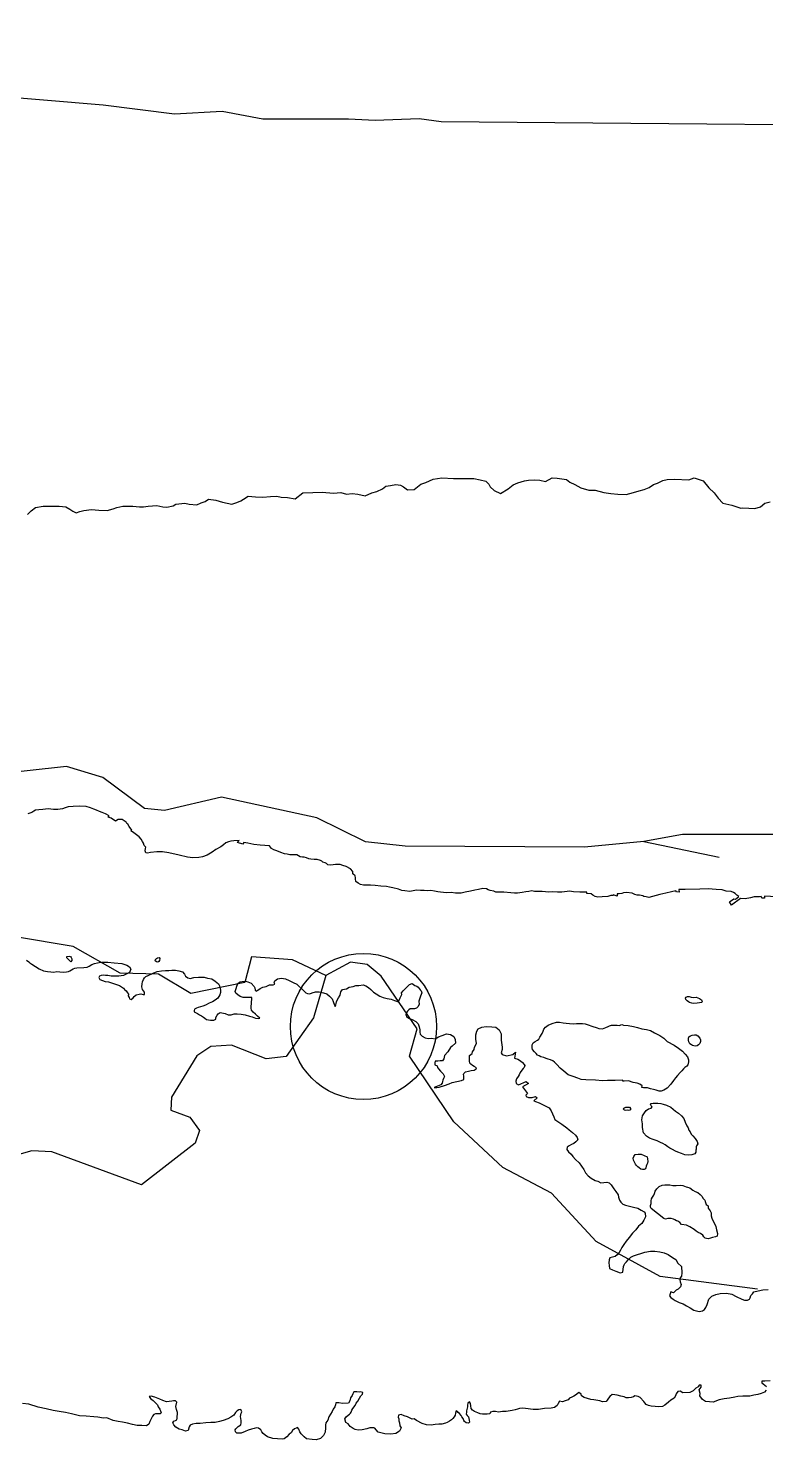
# Model space of a CAD drawing. Header units: metres. Extents: x 13.21 to 19.52, y 42.14 to 46.62.
# Drawn here: x 17.0882 to 17.1788, y 42.9074 to 43.0809 of the extents above; entities that cross this region are included whole.
import ezdxf

# ---------------------------------------------------------------- set-up
doc = ezdxf.new("R2010")
doc.units = ezdxf.units.M
doc.header["$MEASUREMENT"] = 0
for name, color, linetype in [('CESTE', 5, 'Continuous'), ('grad_manji', 1, 'Continuous'), ('granica', 2, 'Continuous'), ('hr', 9, 'Continuous')]:
    doc.layers.add(name, color=color, linetype=linetype)

msp = doc.modelspace()

# ---------------------------------------------------------------- linework, layer by layer
at = {"layer": 'CESTE'}
msp.add_line((17.16383, 42.98091), (17.17306, 42.97902), dxfattribs=at)
for points in [[(17.16383, 42.98091), (17.15653, 42.98023), (17.13451, 42.98036), (17.12961, 42.9809), (17.12363, 42.98385), (17.11191, 42.98639), (17.10492, 42.98472), (17.10244, 42.98497), (17.09734, 42.98879), (17.09289, 42.99016), (17.08318, 42.98906)], [(17.29273, 42.97545), (17.29024, 42.97534), (17.28617, 42.97351), (17.2813, 42.97378), (17.27663, 42.97494), (17.26394, 42.98074), (17.26337, 42.97773), (17.25613, 42.97797), (17.25564, 42.97626), (17.25663, 42.97459), (17.25456, 42.97364), (17.25212, 42.97359), (17.24505, 42.97512), (17.24005, 42.97541), (17.23783, 42.9783), (17.23297, 42.97886), (17.22487, 42.98291), (17.21395, 42.98698), (17.19948, 42.98861), (17.19227, 42.9876), (17.18981, 42.98461), (17.18079, 42.98178), (17.16859, 42.98177), (17.16383, 42.98091)], [(17.12476, 42.96445), (17.12064, 42.9664), (17.11562, 42.96677), (17.1148, 42.96359), (17.10817, 42.96225), (17.10419, 42.96464), (17.09945, 42.96474), (17.09368, 42.96801), (17.08661, 42.9692), (17.08289, 42.97173), (17.07844, 42.97123), (17.07686, 42.97275), (17.07499, 42.97304), (17.0727, 42.97223), (17.05816, 42.97349), (17.05145, 42.97567), (17.04665, 42.9762), (17.0387, 42.98036), (17.03633, 42.98091), (17.02657, 42.98), (17.01967, 42.98183), (17.0197, 42.97887), (17.01714, 42.97861), (17.0136, 42.97958)], [(17.17778, 42.92592), (17.16584, 42.92747), (17.15797, 42.93176), (17.15247, 42.93771), (17.14649, 42.94085), (17.14047, 42.94647), (17.13502, 42.95456), (17.13597, 42.9579), (17.13153, 42.96436), (17.12983, 42.96583), (17.12779, 42.96609), (17.12476, 42.96445)], [(17.12476, 42.96445), (17.12324, 42.95924), (17.11987, 42.95449), (17.11739, 42.95423), (17.11315, 42.9559), (17.11061, 42.95573), (17.10889, 42.95458), (17.10579, 42.94952), (17.10571, 42.94789), (17.10801, 42.94703), (17.1092, 42.94539), (17.10869, 42.94384), (17.10208, 42.93875), (17.09105, 42.94277), (17.08863, 42.94291), (17.08189, 42.94103)]]:
    msp.add_lwpolyline(points, dxfattribs=at)
at = {"layer": 'grad_manji'}
msp.add_circle((17.12936, 42.95819), 0.00898, dxfattribs=at)
at = {"layer": 'granica'}
msp.add_lwpolyline([(16.90264, 43.08088), (16.97645, 43.07934), (16.98409, 43.07899), (16.99452, 43.07942), (16.99669, 43.07951), (17.00272, 43.07884), (17.01544, 43.07792), (17.02026, 43.07779), (17.02449, 43.07757), (17.09737, 43.07147), (17.10615, 43.07035), (17.11198, 43.0707), (17.11698, 43.06974), (17.12752, 43.06975), (17.13082, 43.06958), (17.13619, 43.06979), (17.13891, 43.06942), (17.21352, 43.06876)], dxfattribs=at)
at = {"layer": 'hr'}
for points in [[(17.08809, 43.02113), (17.08854, 43.02156), (17.08907, 43.02197), (17.09, 43.02214), (17.09099, 43.02213), (17.09198, 43.02214), (17.0928, 43.02205), (17.09327, 43.02179), (17.09365, 43.02154), (17.09405, 43.02131), (17.09452, 43.02149), (17.09499, 43.02161), (17.09596, 43.02173), (17.09683, 43.02165), (17.09787, 43.0216), (17.0986, 43.02182), (17.09904, 43.02196), (17.09978, 43.02216), (17.10103, 43.02214), (17.10186, 43.02207), (17.10235, 43.02204), (17.10289, 43.02214), (17.10342, 43.0222), (17.10397, 43.02223), (17.10472, 43.02207), (17.10521, 43.02202), (17.10597, 43.02218), (17.10631, 43.02238), (17.1074, 43.02252), (17.10796, 43.02239), (17.10888, 43.0223), (17.10943, 43.02256), (17.10991, 43.02271), (17.11031, 43.023), (17.11122, 43.02287), (17.11206, 43.02263), (17.11317, 43.02238), (17.1138, 43.02259), (17.11428, 43.02281), (17.11461, 43.02301), (17.1152, 43.02335), (17.11611, 43.02328), (17.11701, 43.02326), (17.11792, 43.02333), (17.11871, 43.02337), (17.11926, 43.02325), (17.12002, 43.0232), (17.12099, 43.02306), (17.12191, 43.02376), (17.12316, 43.02383), (17.12429, 43.02387), (17.12569, 43.02375), (17.1266, 43.02381), (17.12729, 43.02362), (17.12798, 43.02371), (17.12867, 43.0236), (17.12958, 43.02343), (17.1304, 43.02379), (17.13102, 43.02395), (17.13172, 43.02426), (17.13211, 43.02458), (17.13268, 43.02469), (17.13334, 43.02481), (17.1339, 43.02472), (17.13428, 43.02453), (17.13477, 43.02413), (17.13559, 43.02419), (17.13642, 43.02485), (17.13703, 43.02506), (17.13792, 43.02547), (17.13898, 43.02561), (17.14043, 43.02554), (17.14181, 43.02555), (17.14293, 43.02553), (17.14371, 43.02538), (17.14442, 43.0252), (17.14477, 43.02483), (17.14493, 43.02451), (17.14544, 43.02406), (17.1462, 43.0237), (17.14716, 43.02428), (17.14776, 43.02476), (17.14834, 43.02499), (17.14914, 43.02526), (17.14966, 43.02534), (17.15041, 43.02536), (17.15102, 43.02532), (17.15172, 43.02518), (17.15254, 43.02561), (17.15317, 43.02558), (17.1543, 43.02542), (17.15473, 43.0251), (17.15534, 43.0248), (17.15606, 43.02439), (17.15705, 43.02411), (17.15784, 43.02409), (17.1589, 43.02382), (17.15975, 43.0237), (17.16061, 43.02361), (17.16165, 43.02357), (17.16255, 43.02383), (17.16324, 43.02404), (17.16386, 43.02419), (17.16448, 43.02445), (17.16502, 43.0248), (17.16552, 43.02498), (17.16614, 43.02528), (17.1667, 43.02541), (17.16759, 43.02544), (17.16934, 43.02539), (17.17, 43.02562), (17.17112, 43.02526), (17.17182, 43.0244), (17.17246, 43.0238), (17.17295, 43.02314), (17.17351, 43.02253), (17.17462, 43.02225), (17.17574, 43.02189), (17.17597, 43.02194), (17.17747, 43.02186), (17.17816, 43.02207), (17.17871, 43.02253), (17.17933, 43.02268)], [(17.18014, 42.97413), (17.17867, 42.9742), (17.17867, 42.97396), (17.17834, 42.97398), (17.17824, 42.97416), (17.17802, 42.97414), (17.17739, 42.97413), (17.17694, 42.974), (17.17629, 42.9739), (17.17572, 42.97393), (17.1746, 42.97309), (17.17436, 42.97353), (17.17488, 42.97388), (17.17508, 42.97382), (17.17551, 42.97415), (17.17525, 42.97434), (17.17503, 42.97452), (17.17486, 42.97466), (17.17456, 42.97477), (17.17392, 42.97484), (17.17343, 42.97498), (17.1727, 42.97503), (17.17174, 42.97513), (17.17071, 42.97507), (17.16891, 42.97502), (17.16814, 42.97502), (17.16815, 42.97472), (17.16782, 42.97476), (17.16775, 42.97487), (17.16722, 42.97476), (17.16651, 42.97459), (17.1658, 42.97441), (17.16445, 42.97404), (17.16409, 42.97411), (17.16382, 42.97415), (17.16371, 42.97423), (17.16348, 42.9743), (17.16329, 42.97434), (17.16302, 42.97434), (17.16273, 42.9744), (17.16238, 42.97459), (17.16168, 42.97465), (17.16134, 42.97461), (17.16112, 42.97453), (17.16079, 42.97448), (17.16055, 42.97449), (17.16056, 42.97422), (17.16007, 42.97439), (17.16006, 42.97427), (17.15978, 42.97428), (17.15938, 42.97417), (17.15871, 42.97413), (17.15816, 42.97408), (17.15783, 42.97418), (17.15757, 42.97434), (17.15735, 42.9745), (17.15683, 42.97455), (17.15683, 42.97469), (17.15594, 42.97468), (17.15516, 42.97474), (17.1547, 42.97482), (17.1544, 42.9748), (17.15408, 42.97474), (17.15373, 42.97468), (17.15323, 42.97468), (17.15261, 42.97476), (17.15213, 42.97471), (17.15131, 42.97477), (17.1504, 42.9748), (17.15007, 42.97488), (17.1497, 42.97479), (17.14931, 42.97476), (17.14886, 42.97466), (17.1483, 42.97458), (17.14794, 42.97457), (17.14748, 42.97461), (17.14661, 42.97471), (17.14565, 42.97471), (17.14538, 42.97483), (17.14494, 42.97492), (17.14471, 42.97498), (17.14447, 42.97512), (17.14403, 42.97515), (17.14351, 42.97504), (17.14305, 42.97495), (17.1425, 42.97484), (17.14188, 42.97469), (17.14136, 42.97456), (17.14068, 42.97459), (17.14013, 42.97464), (17.13954, 42.97462), (17.13851, 42.97475), (17.13811, 42.97483), (17.13764, 42.97489), (17.13722, 42.97487), (17.13684, 42.9749), (17.13639, 42.97491), (17.13587, 42.97495), (17.13505, 42.9748), (17.13445, 42.97487), (17.13406, 42.97489), (17.13368, 42.97505), (17.13297, 42.97524), (17.13256, 42.97532), (17.13218, 42.97538), (17.13152, 42.97544), (17.1308, 42.97551), (17.13023, 42.97556), (17.12974, 42.97556), (17.12935, 42.97554), (17.12901, 42.97564), (17.1287, 42.9758), (17.12842, 42.976), (17.1284, 42.97633), (17.1284, 42.97646), (17.12833, 42.9767), (17.12807, 42.97696), (17.12807, 42.97725), (17.12779, 42.97755), (17.12724, 42.97787), (17.12685, 42.97796), (17.12651, 42.9781), (17.12626, 42.97809), (17.12593, 42.9781), (17.12564, 42.97806), (17.12531, 42.97801), (17.125, 42.97807), (17.12483, 42.97821), (17.12464, 42.97831), (17.12439, 42.9784), (17.12423, 42.97852), (17.12407, 42.97859), (17.12367, 42.9787), (17.12331, 42.97872), (17.1229, 42.97875), (17.12266, 42.97881), (17.12237, 42.9789), (17.12206, 42.97899), (17.12189, 42.97901), (17.12157, 42.97906), (17.12139, 42.97916), (17.12117, 42.97928), (17.12076, 42.97927), (17.12033, 42.9793), (17.12, 42.97935), (17.11967, 42.97942), (17.1192, 42.97956), (17.11891, 42.97969), (17.1186, 42.97981), (17.11834, 42.97992), (17.11806, 42.98008), (17.11783, 42.98038), (17.11725, 42.98043), (17.11667, 42.98048), (17.11591, 42.98057), (17.11515, 42.98072), (17.11468, 42.98079), (17.11452, 42.98061), (17.11389, 42.98082), (17.11411, 42.98104), (17.11344, 42.981), (17.11307, 42.98096), (17.11278, 42.98088), (17.11245, 42.98075), (17.11218, 42.98051), (17.11182, 42.98028), (17.11122, 42.97996), (17.11079, 42.97961), (17.11017, 42.97924), (17.1096, 42.97906), (17.10913, 42.97896), (17.10838, 42.97892), (17.10773, 42.979), (17.10672, 42.97926), (17.10545, 42.97955), (17.10468, 42.97964), (17.10396, 42.97966), (17.10321, 42.97957), (17.10284, 42.97948), (17.10262, 42.97954), (17.10252, 42.9798), (17.10258, 42.98007), (17.10261, 42.98024), (17.10242, 42.98042), (17.10232, 42.98072), (17.10221, 42.98094), (17.10206, 42.9812), (17.1018, 42.9815), (17.10097, 42.98212), (17.10078, 42.98225), (17.10088, 42.98234), (17.10059, 42.98278), (17.1004, 42.98304), (17.1003, 42.98313), (17.1002, 42.98331), (17.09972, 42.98363), (17.09922, 42.98363), (17.09891, 42.98341), (17.09837, 42.98378), (17.09799, 42.98391), (17.09811, 42.9841), (17.09765, 42.98433), (17.09726, 42.98449), (17.09694, 42.9846), (17.09656, 42.98478), (17.09624, 42.9849), (17.09581, 42.98506), (17.09529, 42.98523), (17.09448, 42.98527), (17.0937, 42.98523), (17.09306, 42.98517), (17.09272, 42.98505), (17.09239, 42.98496), (17.0918, 42.98488), (17.09129, 42.98487), (17.09062, 42.98493), (17.08995, 42.98487), (17.08948, 42.98482), (17.08907, 42.98476), (17.08884, 42.98465), (17.08862, 42.98449), (17.08812, 42.98433)], [(17.08796, 42.96634), (17.08824, 42.96615), (17.08837, 42.96602), (17.08861, 42.96586), (17.08952, 42.96529), (17.09006, 42.96503), (17.09052, 42.96495), (17.09093, 42.96489), (17.09131, 42.96487), (17.0917, 42.96495), (17.09206, 42.96489), (17.09246, 42.96486), (17.09285, 42.96491), (17.09313, 42.96493), (17.09327, 42.96503), (17.09349, 42.96516), (17.09369, 42.96529), (17.09391, 42.96537), (17.09413, 42.96541), (17.095, 42.96546), (17.0954, 42.96547), (17.09564, 42.96561), (17.09599, 42.96582), (17.0963, 42.96594), (17.09666, 42.96602), (17.0969, 42.96605), (17.09726, 42.9661), (17.09793, 42.9661), (17.09873, 42.96602), (17.09966, 42.96595), (17.1003, 42.96572), (17.10061, 42.96552), (17.10078, 42.96522), (17.1006, 42.96483), (17.10019, 42.96462), (17.09988, 42.96446), (17.09932, 42.96438), (17.09885, 42.96438), (17.09834, 42.96437), (17.09793, 42.96446), (17.09766, 42.96446), (17.09743, 42.96451), (17.09713, 42.96445), (17.09692, 42.96438), (17.09686, 42.96422), (17.09697, 42.96397), (17.0973, 42.96385), (17.09762, 42.96374), (17.09805, 42.96366), (17.09826, 42.9636), (17.09938, 42.96321), (17.09988, 42.96292), (17.09999, 42.96272), (17.10019, 42.96259), (17.1003, 42.96246), (17.10038, 42.96232), (17.10048, 42.96218), (17.10044, 42.96197), (17.10056, 42.96177), (17.1006, 42.96159), (17.10083, 42.9615), (17.10108, 42.9617), (17.10119, 42.96187), (17.10145, 42.9621), (17.10178, 42.96215), (17.10201, 42.96221), (17.10228, 42.96214), (17.10245, 42.96214), (17.10245, 42.96242), (17.10223, 42.96272), (17.10214, 42.96305), (17.10215, 42.96344), (17.10222, 42.96369), (17.10233, 42.96397), (17.10247, 42.96417), (17.10261, 42.96433), (17.10289, 42.96444), (17.10353, 42.96474), (17.10403, 42.96496), (17.10453, 42.96504), (17.10502, 42.96508), (17.10545, 42.96509), (17.10582, 42.96511), (17.10628, 42.96512), (17.10669, 42.96504), (17.10713, 42.9649), (17.10736, 42.96463), (17.10751, 42.96439), (17.10779, 42.96418), (17.10806, 42.9641), (17.10851, 42.96422), (17.10908, 42.96427), (17.10942, 42.96427), (17.1098, 42.96425), (17.11018, 42.96414), (17.11074, 42.96403), (17.11113, 42.96378), (17.11133, 42.96358), (17.11154, 42.96342), (17.11168, 42.96319), (17.1118, 42.96267), (17.1118, 42.96238), (17.11172, 42.96208), (17.11148, 42.96169), (17.11113, 42.96143), (17.1108, 42.96124), (17.11041, 42.96105), (17.10995, 42.96082), (17.10963, 42.96067), (17.10907, 42.96052), (17.10884, 42.96043), (17.10862, 42.96032), (17.10855, 42.96017), (17.10856, 42.95998), (17.10896, 42.9598), (17.1092, 42.95963), (17.10947, 42.95951), (17.1097, 42.95935), (17.10985, 42.9592), (17.11009, 42.95904), (17.11055, 42.95896), (17.11098, 42.95898), (17.11122, 42.95909), (17.11122, 42.95931), (17.11139, 42.95959), (17.11151, 42.95973), (17.11175, 42.95992), (17.11236, 42.95979), (17.11272, 42.95961), (17.1131, 42.95963), (17.11347, 42.95973), (17.11386, 42.95974), (17.11432, 42.95969), (17.11483, 42.95961), (17.11535, 42.95945), (17.11567, 42.95937), (17.11609, 42.95923), (17.11643, 42.95916), (17.11663, 42.95922), (17.11633, 42.95944), (17.11608, 42.9597), (17.11581, 42.95996), (17.11562, 42.9602), (17.11558, 42.96045), (17.11558, 42.96073), (17.1156, 42.96094), (17.1156, 42.96121), (17.11565, 42.9615), (17.11566, 42.96175), (17.11522, 42.96174), (17.11459, 42.96177), (17.11422, 42.96186), (17.11391, 42.9621), (17.1137, 42.96228), (17.1136, 42.96248), (17.11366, 42.96274), (17.11386, 42.96325), (17.11402, 42.96354), (17.11421, 42.96366), (17.11444, 42.96374), (17.11487, 42.96378), (17.11517, 42.96367), (17.11556, 42.96351), (17.11593, 42.96312), (17.116, 42.96294), (17.11605, 42.96266), (17.11619, 42.96252), (17.11632, 42.96262), (17.11651, 42.96274), (17.11668, 42.96288), (17.117, 42.96301), (17.11742, 42.96312), (17.11782, 42.9633), (17.11825, 42.96331), (17.11849, 42.9634), (17.11841, 42.96355), (17.11846, 42.96382), (17.1188, 42.96403), (17.11928, 42.96411), (17.11977, 42.96403), (17.12022, 42.96385), (17.12072, 42.96358), (17.12118, 42.96338), (17.12205, 42.96256), (17.12229, 42.96232), (17.1225, 42.96223), (17.12277, 42.96222), (17.12308, 42.96234), (17.12347, 42.96246), (17.12394, 42.96246), (17.12446, 42.96234), (17.12485, 42.96219), (17.12518, 42.96192), (17.12552, 42.96159), (17.12566, 42.96125), (17.1258, 42.96083), (17.12589, 42.96066), (17.12597, 42.96084), (17.12601, 42.96101), (17.12607, 42.96122), (17.12612, 42.96141), (17.1263, 42.96173), (17.1265, 42.96203), (17.12657, 42.96244), (17.12678, 42.96272), (17.12729, 42.96281), (17.12762, 42.96302), (17.1281, 42.9631), (17.12844, 42.96321), (17.12878, 42.96322), (17.12932, 42.96332), (17.12964, 42.96317), (17.13, 42.96297), (17.13027, 42.96272), (17.13058, 42.96242), (17.13092, 42.96219), (17.13138, 42.96191), (17.1318, 42.96175), (17.13229, 42.96162), (17.13277, 42.96154), (17.13317, 42.96138), (17.13369, 42.96123), (17.13377, 42.96142), (17.13389, 42.96172), (17.13408, 42.96211), (17.13404, 42.96232), (17.13426, 42.96256), (17.13449, 42.96282), (17.13481, 42.96313), (17.13501, 42.96335), (17.13535, 42.96349), (17.13553, 42.96334), (17.13566, 42.96324), (17.13591, 42.96316), (17.13609, 42.96303), (17.13633, 42.9627), (17.13644, 42.96256), (17.13653, 42.96231), (17.13637, 42.96193), (17.13615, 42.9613), (17.13621, 42.9609), (17.13605, 42.9606), (17.13589, 42.96044), (17.13563, 42.96035), (17.1354, 42.96037), (17.1351, 42.96036), (17.13493, 42.96024), (17.13477, 42.96006), (17.1346, 42.95984), (17.13459, 42.95966), (17.1347, 42.95934), (17.13497, 42.95918), (17.13535, 42.95907), (17.13579, 42.95881), (17.13609, 42.95852), (17.13623, 42.95816), (17.1363, 42.95779), (17.13628, 42.95749), (17.13633, 42.95725), (17.13656, 42.95702), (17.13696, 42.95681), (17.13733, 42.9567), (17.13771, 42.95674), (17.13819, 42.95669), (17.13858, 42.95691), (17.13903, 42.95709), (17.13958, 42.95727), (17.14008, 42.95722), (17.14047, 42.95696), (17.14063, 42.95659), (17.14068, 42.95614), (17.14028, 42.95579), (17.14006, 42.9556), (17.13974, 42.95509), (17.13932, 42.95461), (17.13923, 42.95422), (17.13906, 42.95398), (17.13878, 42.95396), (17.13852, 42.95394), (17.13818, 42.95393), (17.13814, 42.95374), (17.13815, 42.95349), (17.13842, 42.95336), (17.13846, 42.95316), (17.13857, 42.95298), (17.13882, 42.9527), (17.13915, 42.95239), (17.13931, 42.95203), (17.13921, 42.95179), (17.13911, 42.95158), (17.13907, 42.95145), (17.13904, 42.95123), (17.13887, 42.95101), (17.13807, 42.9507), (17.13839, 42.9507), (17.13865, 42.95075), (17.13934, 42.95094), (17.13988, 42.95113), (17.14027, 42.95129), (17.14085, 42.95141), (17.14142, 42.95154), (17.14169, 42.95167), (17.14172, 42.95185), (17.14172, 42.95213), (17.14164, 42.95229), (17.14168, 42.95243), (17.1419, 42.95263), (17.14229, 42.9527), (17.14262, 42.95279), (17.14297, 42.95283), (17.14322, 42.95297), (17.14324, 42.9531), (17.14295, 42.95326), (17.14277, 42.95339), (17.14258, 42.95355), (17.14245, 42.9537), (17.14241, 42.95395), (17.14238, 42.95418), (17.14239, 42.95464), (17.14271, 42.95489), (17.14278, 42.95509), (17.14296, 42.95538), (17.14302, 42.95563), (17.14326, 42.95611), (17.14317, 42.95664), (17.14317, 42.95715), (17.14329, 42.95762), (17.14346, 42.95792), (17.14393, 42.95809), (17.14445, 42.95817), (17.14513, 42.95816), (17.14562, 42.9581), (17.14603, 42.9578), (17.14629, 42.95729), (17.14628, 42.95653), (17.1464, 42.95566), (17.14641, 42.95537), (17.14627, 42.95497), (17.14641, 42.95473), (17.14693, 42.95459), (17.14774, 42.95473), (17.14803, 42.95503), (17.14793, 42.95431), (17.14833, 42.95416), (17.14868, 42.95395), (17.14892, 42.95375), (17.14912, 42.95351), (17.14919, 42.9534), (17.14913, 42.95317), (17.14898, 42.95301), (17.14883, 42.95284), (17.14864, 42.95255), (17.14852, 42.95223), (17.14839, 42.95205), (17.14819, 42.95175), (17.14807, 42.95147), (17.14814, 42.95117), (17.14843, 42.95101), (17.14937, 42.95145), (17.14963, 42.9512), (17.1489, 42.95078), (17.14952, 42.94996), (17.14932, 42.94974), (17.14937, 42.9496), (17.14965, 42.94948), (17.15011, 42.94946), (17.15051, 42.94957), (17.1507, 42.94941), (17.15031, 42.94907), (17.15049, 42.94898), (17.15096, 42.94881), (17.15177, 42.94839), (17.15219, 42.94819), (17.15242, 42.94783), (17.1526, 42.94744), (17.15275, 42.94709), (17.15289, 42.94678), (17.15325, 42.94652), (17.15373, 42.94618), (17.15434, 42.94574), (17.15466, 42.94548), (17.15504, 42.94517), (17.15544, 42.94483), (17.15564, 42.94453), (17.15571, 42.94426), (17.15548, 42.94401), (17.1552, 42.94382), (17.15492, 42.94367), (17.15465, 42.94353), (17.1544, 42.94337), (17.15437, 42.94308), (17.15458, 42.94278), (17.15487, 42.94251), (17.15511, 42.94222), (17.15543, 42.94186), (17.15587, 42.94144), (17.15644, 42.94062), (17.15667, 42.94019), (17.15699, 42.93985), (17.15735, 42.93953), (17.15782, 42.93928), (17.15816, 42.93919), (17.15854, 42.93898), (17.15926, 42.93905), (17.15954, 42.93898), (17.15979, 42.93873), (17.15995, 42.9385), (17.16013, 42.93824), (17.16036, 42.93793), (17.16065, 42.9375), (17.1607, 42.9372), (17.16083, 42.93686), (17.16098, 42.93658), (17.16122, 42.93635), (17.16158, 42.93625), (17.16206, 42.93609), (17.16256, 42.93597), (17.1631, 42.93585), (17.16351, 42.9356), (17.16385, 42.9354), (17.16398, 42.93523), (17.16403, 42.93478), (17.16382, 42.93439), (17.16356, 42.93398), (17.16318, 42.93363), (17.16284, 42.93319), (17.16244, 42.93281), (17.16201, 42.93227), (17.16165, 42.9318), (17.16136, 42.93141), (17.16112, 42.93101), (17.16095, 42.93069), (17.16077, 42.93041), (17.16056, 42.93013), (17.16031, 42.92991), (17.15995, 42.92986), (17.15966, 42.92976), (17.15955, 42.9295), (17.15952, 42.92915), (17.15958, 42.92881), (17.15961, 42.92844), (17.15999, 42.92828), (17.16039, 42.92812), (17.16092, 42.9279), (17.16126, 42.928), (17.16134, 42.92868), (17.16141, 42.92889), (17.16148, 42.92905), (17.16168, 42.92927), (17.16188, 42.9295), (17.16206, 42.92967), (17.16222, 42.92985), (17.16257, 42.93001), (17.16396, 42.93044), (17.16462, 42.93057), (17.16518, 42.93057), (17.16579, 42.9305), (17.16631, 42.93037), (17.16683, 42.93016), (17.16735, 42.92981), (17.16777, 42.92956), (17.16801, 42.9291), (17.16843, 42.92871), (17.16851, 42.92792), (17.16844, 42.92751), (17.16829, 42.9273), (17.16823, 42.9271), (17.16827, 42.92681), (17.16839, 42.92648), (17.16831, 42.92621), (17.16803, 42.92592), (17.1678, 42.92579), (17.16768, 42.92568), (17.16747, 42.92546), (17.16712, 42.92557), (17.16699, 42.92508), (17.16713, 42.9249), (17.16741, 42.92469), (17.16767, 42.9245), (17.16815, 42.92428), (17.16867, 42.92412), (17.16907, 42.92384), (17.16951, 42.92363), (17.16998, 42.92334), (17.17061, 42.92318), (17.17104, 42.92323), (17.17129, 42.92342), (17.17142, 42.92366), (17.1716, 42.92402), (17.17182, 42.92466), (17.17218, 42.92504), (17.17265, 42.92527), (17.1732, 42.92539), (17.17397, 42.92541), (17.17463, 42.9253), (17.17517, 42.925), (17.17586, 42.92467), (17.17619, 42.92456), (17.17658, 42.92456), (17.17681, 42.92466), (17.1769, 42.92486), (17.17698, 42.92511), (17.17717, 42.92532), (17.17732, 42.92556), (17.17787, 42.92571), (17.17844, 42.92582), (17.17908, 42.92587)], [(17.17886, 42.91349), (17.17863, 42.91325), (17.17826, 42.91308), (17.17783, 42.91296), (17.17735, 42.91288), (17.17685, 42.91275), (17.17599, 42.91274), (17.17539, 42.91271), (17.17502, 42.91264), (17.17433, 42.9125), (17.1737, 42.91241), (17.17308, 42.91232), (17.17235, 42.91203), (17.17189, 42.91206), (17.17139, 42.91212), (17.17103, 42.91234), (17.17071, 42.91279), (17.17074, 42.91308), (17.17062, 42.91353), (17.17085, 42.91385), (17.17087, 42.9141), (17.17064, 42.9141), (17.17048, 42.9139), (17.17021, 42.91374), (17.1699, 42.9134), (17.16948, 42.9132), (17.16862, 42.91316), (17.16827, 42.91337), (17.16798, 42.91332), (17.16779, 42.91306), (17.16773, 42.9128), (17.16754, 42.91251), (17.16714, 42.91228), (17.16684, 42.91202), (17.16639, 42.91167), (17.16611, 42.91148), (17.16567, 42.91145), (17.1652, 42.91147), (17.16473, 42.91152), (17.16439, 42.9116), (17.16411, 42.91175), (17.16396, 42.91193), (17.16384, 42.91209), (17.16339, 42.9126), (17.16312, 42.91273), (17.16272, 42.91281), (17.16255, 42.91268), (17.16227, 42.91259), (17.16194, 42.91257), (17.16166, 42.91255), (17.16139, 42.91266), (17.161, 42.91275), (17.16054, 42.91287), (17.16026, 42.91293), (17.15994, 42.91295), (17.15963, 42.9127), (17.15947, 42.91251), (17.15932, 42.91228), (17.15919, 42.91209), (17.15874, 42.91208), (17.15842, 42.91218), (17.15766, 42.91229), (17.15729, 42.91236), (17.1569, 42.91245), (17.15649, 42.91259), (17.15617, 42.91278), (17.15613, 42.91299), (17.15583, 42.9132), (17.15559, 42.91299), (17.15544, 42.91286), (17.15523, 42.91275), (17.15498, 42.91265), (17.15468, 42.91249), (17.15451, 42.9123), (17.15416, 42.9122), (17.15382, 42.91205), (17.15347, 42.91213), (17.15328, 42.91187), (17.15317, 42.91162), (17.15286, 42.91136), (17.15242, 42.91127), (17.15163, 42.91123), (17.15087, 42.9111), (17.15023, 42.91111), (17.14929, 42.91124), (17.14896, 42.91127), (17.14853, 42.91123), (17.14829, 42.91116), (17.14802, 42.91109), (17.14763, 42.91098), (17.1469, 42.91086), (17.14645, 42.91087), (17.14597, 42.9108), (17.14558, 42.91087), (17.14528, 42.91087), (17.14499, 42.91078), (17.14491, 42.9106), (17.14457, 42.91054), (17.144, 42.91056), (17.14369, 42.9106), (17.14343, 42.9107), (17.143, 42.91086), (17.14276, 42.91103), (17.14259, 42.91122), (17.14257, 42.91155), (17.14251, 42.91185), (17.1424, 42.91208), (17.1422, 42.91189), (17.14213, 42.91164), (17.14217, 42.91143), (17.14203, 42.91095), (17.14203, 42.91078), (17.142, 42.91055), (17.14209, 42.91037), (17.14228, 42.91023), (17.14233, 42.91001), (17.14237, 42.9098), (17.1424, 42.90958), (17.14229, 42.90945), (17.14198, 42.90949), (17.1418, 42.90963), (17.1417, 42.90975), (17.14162, 42.91001), (17.14146, 42.91021), (17.14138, 42.91039), (17.14117, 42.91062), (17.14101, 42.91074), (17.14094, 42.91087), (17.14075, 42.91096), (17.14067, 42.91066), (17.14063, 42.91041), (17.14053, 42.91023), (17.14036, 42.91001), (17.1402, 42.90985), (17.13994, 42.90968), (17.13967, 42.90954), (17.13943, 42.90942), (17.13899, 42.9093), (17.13862, 42.90932), (17.13819, 42.90927), (17.13767, 42.90919), (17.1371, 42.90923), (17.13656, 42.90939), (17.13588, 42.90976), (17.13559, 42.90995), (17.13534, 42.90994), (17.13503, 42.91008), (17.13477, 42.9102), (17.13436, 42.91032), (17.134, 42.91052), (17.13366, 42.91042), (17.13362, 42.91017), (17.13372, 42.90996), (17.13371, 42.90973), (17.13378, 42.90946), (17.13383, 42.90909), (17.134, 42.90886), (17.13378, 42.90845), (17.13334, 42.90818), (17.13273, 42.90808), (17.13199, 42.90812), (17.13151, 42.90823), (17.13116, 42.90834), (17.13091, 42.9086), (17.13077, 42.90884), (17.13063, 42.90888), (17.13016, 42.90886), (17.12976, 42.90873), (17.12919, 42.90863), (17.12872, 42.90857), (17.12833, 42.90867), (17.1281, 42.90878), (17.12774, 42.90903), (17.12747, 42.90935), (17.12718, 42.90952), (17.12706, 42.90995), (17.12722, 42.91023), (17.1275, 42.91041), (17.12766, 42.91053), (17.12776, 42.91067), (17.12785, 42.91081), (17.12792, 42.91102), (17.12806, 42.91122), (17.12834, 42.91162), (17.12848, 42.91188), (17.12867, 42.91215), (17.12887, 42.91249), (17.12906, 42.91279), (17.12926, 42.913), (17.12928, 42.91321), (17.12902, 42.91328), (17.12884, 42.91324), (17.12855, 42.91329), (17.12817, 42.91328), (17.12805, 42.91306), (17.12799, 42.91284), (17.12776, 42.91254), (17.12769, 42.91217), (17.12751, 42.91189), (17.12678, 42.91185), (17.12634, 42.91194), (17.12597, 42.91192), (17.12591, 42.9117), (17.12586, 42.91146), (17.12564, 42.91116), (17.12552, 42.91086), (17.12532, 42.91053), (17.1251, 42.91021), (17.125, 42.9098), (17.12475, 42.90947), (17.12469, 42.90919), (17.12468, 42.90885), (17.12465, 42.90834), (17.12446, 42.90791), (17.12407, 42.90755), (17.12356, 42.9074), (17.12305, 42.90743), (17.12235, 42.90751), (17.12206, 42.90775), (17.12169, 42.90811), (17.12155, 42.90839), (17.12143, 42.90872), (17.12127, 42.90889), (17.12108, 42.90883), (17.12088, 42.90873), (17.12064, 42.90853), (17.12049, 42.90825), (17.12024, 42.90807), (17.11993, 42.90774), (17.11963, 42.90752), (17.11938, 42.90749), (17.11881, 42.9075), (17.11824, 42.90755), (17.11758, 42.90775), (17.1173, 42.90795), (17.11705, 42.90815), (17.11686, 42.90839), (17.11674, 42.9086), (17.11647, 42.90881), (17.11623, 42.90885), (17.11594, 42.90879), (17.11559, 42.90868), (17.1152, 42.90856), (17.11482, 42.90841), (17.11435, 42.90822), (17.11381, 42.90821), (17.11365, 42.90837), (17.11361, 42.9086), (17.11369, 42.90875), (17.11396, 42.90902), (17.11429, 42.90925), (17.11434, 42.90949), (17.11435, 42.90975), (17.11427, 42.91024), (17.11435, 42.91065), (17.1144, 42.91085), (17.1143, 42.91112), (17.11406, 42.91108), (17.11384, 42.91097), (17.11363, 42.91074), (17.11343, 42.91044), (17.11307, 42.91016), (17.11268, 42.90995), (17.11214, 42.90976), (17.11167, 42.90966), (17.11114, 42.90952), (17.11061, 42.9095), (17.11001, 42.90947), (17.10931, 42.90938), (17.1088, 42.90938), (17.10836, 42.90933), (17.10806, 42.9092), (17.10796, 42.90897), (17.10783, 42.90854), (17.1075, 42.90846), (17.10708, 42.9086), (17.10673, 42.90872), (17.1063, 42.90893), (17.10608, 42.90922), (17.10593, 42.90948), (17.10608, 42.90967), (17.10625, 42.90976), (17.10643, 42.90986), (17.10647, 42.91007), (17.1065, 42.91073), (17.1064, 42.9111), (17.10632, 42.91147), (17.10643, 42.912), (17.10627, 42.9122), (17.10604, 42.91218), (17.1058, 42.91214), (17.10517, 42.91208), (17.10471, 42.91223), (17.10434, 42.9124), (17.10372, 42.91265), (17.10326, 42.91277), (17.10304, 42.91271), (17.1032, 42.91248), (17.10354, 42.91221), (17.10372, 42.91203), (17.10406, 42.91169), (17.10415, 42.91146), (17.10433, 42.91115), (17.10445, 42.91085), (17.10449, 42.91069), (17.10437, 42.91058), (17.10416, 42.9106), (17.10382, 42.91059), (17.10361, 42.91052), (17.10343, 42.91028), (17.10327, 42.90996), (17.10311, 42.90966), (17.10298, 42.90931), (17.1027, 42.90913), (17.10214, 42.90915), (17.10156, 42.90917), (17.10097, 42.90928), (17.10038, 42.90942), (17.09976, 42.90955), (17.09921, 42.90965), (17.09859, 42.90978), (17.09783, 42.91009), (17.09741, 42.91007), (17.09672, 42.91016), (17.09621, 42.91021), (17.0953, 42.9103), (17.09445, 42.91032), (17.09347, 42.91057), (17.09275, 42.91076), (17.09196, 42.91087), (17.09123, 42.91101), (17.09038, 42.91119), (17.0894, 42.91142), (17.08823, 42.91177), (17.08747, 42.91185)], [(17.17934, 42.91463), (17.17871, 42.91462), (17.17831, 42.91462), (17.17834, 42.91439), (17.17849, 42.91426), (17.1787, 42.91411), (17.17891, 42.91394)]]:
    msp.add_lwpolyline(points, dxfattribs=at)
for points in [[(17.0934, 42.96615), (17.09311, 42.96641), (17.09304, 42.96651), (17.09292, 42.96662), (17.09292, 42.96678), (17.0932, 42.96683), (17.09336, 42.96678), (17.09345, 42.96667), (17.09351, 42.96652), (17.09353, 42.9663), (17.0934, 42.96615)], [(17.10436, 42.96656), (17.10431, 42.96632), (17.10423, 42.96619), (17.1041, 42.96611), (17.10393, 42.96612), (17.10378, 42.96627), (17.1038, 42.96643), (17.10391, 42.96653), (17.10407, 42.96661), (17.10425, 42.96665), (17.10436, 42.96656)], [(17.17038, 42.96106), (17.16995, 42.96102), (17.16973, 42.96105), (17.16944, 42.96115), (17.16931, 42.96124), (17.16913, 42.96135), (17.16897, 42.96152), (17.16895, 42.96166), (17.16904, 42.96179), (17.1692, 42.96186), (17.16938, 42.96187), (17.16963, 42.96178), (17.16993, 42.96177), (17.17026, 42.96178), (17.17065, 42.96163), (17.1709, 42.96147), (17.17098, 42.96123), (17.17093, 42.96112), (17.17066, 42.96111), (17.17038, 42.96106)], [(17.16079, 42.9583), (17.16111, 42.95842), (17.16133, 42.95836), (17.16189, 42.95833), (17.16256, 42.9582), (17.16304, 42.95806), (17.16358, 42.95792), (17.16414, 42.95783), (17.16463, 42.9577), (17.16514, 42.9574), (17.1658, 42.95709), (17.16626, 42.95676), (17.16668, 42.95634), (17.16755, 42.95588), (17.1681, 42.95552), (17.16857, 42.95515), (17.16891, 42.95481), (17.16918, 42.95446), (17.16933, 42.9541), (17.16932, 42.95383), (17.16924, 42.95349), (17.16911, 42.9533), (17.16886, 42.95314), (17.1687, 42.95298), (17.1685, 42.95275), (17.1683, 42.95252), (17.16795, 42.95218), (17.16772, 42.95189), (17.16746, 42.95155), (17.16713, 42.95109), (17.16667, 42.95063), (17.16629, 42.95036), (17.16597, 42.95023), (17.1657, 42.95025), (17.16533, 42.95036), (17.165, 42.95043), (17.16466, 42.95053), (17.16427, 42.95064), (17.16377, 42.95066), (17.16359, 42.95071), (17.16363, 42.95089), (17.16333, 42.95111), (17.163, 42.95122), (17.16253, 42.95132), (17.16193, 42.95151), (17.16141, 42.95149), (17.16127, 42.95146), (17.16118, 42.95161), (17.1603, 42.95154), (17.15988, 42.95154), (17.15936, 42.95154), (17.15873, 42.95152), (17.15789, 42.95158), (17.15669, 42.95162), (17.1561, 42.95167), (17.15571, 42.95184), (17.15515, 42.95203), (17.15452, 42.95227), (17.15398, 42.95268), (17.15355, 42.95308), (17.15313, 42.9535), (17.15283, 42.95382), (17.15264, 42.95395), (17.15236, 42.95409), (17.15208, 42.95419), (17.15181, 42.95427), (17.15152, 42.95439), (17.15118, 42.95447), (17.15094, 42.9546), (17.15075, 42.95468), (17.15057, 42.95487), (17.15037, 42.95509), (17.15015, 42.95535), (17.15011, 42.95558), (17.15009, 42.95592), (17.15024, 42.9562), (17.15047, 42.95634), (17.15074, 42.95649), (17.15092, 42.95665), (17.15106, 42.95689), (17.15131, 42.95733), (17.15143, 42.95762), (17.15152, 42.95788), (17.15173, 42.95812), (17.15206, 42.95835), (17.15254, 42.95857), (17.15308, 42.95874), (17.15344, 42.95871), (17.15391, 42.95865), (17.15427, 42.95859), (17.15467, 42.95855), (17.15519, 42.95852), (17.15554, 42.95857), (17.15599, 42.95856), (17.15627, 42.95854), (17.15661, 42.9585), (17.15699, 42.95841), (17.15743, 42.95824), (17.15808, 42.95804), (17.15828, 42.95793), (17.15873, 42.9579), (17.15916, 42.95808), (17.15944, 42.9582), (17.15962, 42.95826), (17.15986, 42.95834), (17.16014, 42.95835), (17.16035, 42.95836), (17.16053, 42.95837), (17.16079, 42.9583)], [(17.17046, 42.95706), (17.17071, 42.95677), (17.1708, 42.95656), (17.17079, 42.95635), (17.17069, 42.95611), (17.17053, 42.95592), (17.17037, 42.95583), (17.17013, 42.95578), (17.16982, 42.95587), (17.16966, 42.95595), (17.16947, 42.95608), (17.16936, 42.95631), (17.16933, 42.95649), (17.16931, 42.95673), (17.16937, 42.9569), (17.16955, 42.95705), (17.16976, 42.95714), (17.17003, 42.95715), (17.17026, 42.95715), (17.17046, 42.95706)], [(17.16206, 42.94829), (17.16223, 42.94807), (17.16212, 42.9479), (17.16194, 42.94786), (17.16178, 42.94789), (17.16161, 42.94788), (17.16144, 42.94789), (17.16133, 42.94802), (17.16135, 42.94817), (17.16161, 42.94826), (17.16185, 42.94826), (17.16206, 42.94829)], [(17.16926, 42.94575), (17.16934, 42.94546), (17.1695, 42.94524), (17.16964, 42.94496), (17.16986, 42.94474), (17.17012, 42.94442), (17.17036, 42.94406), (17.17045, 42.94376), (17.17031, 42.94352), (17.17025, 42.9434), (17.17026, 42.94313), (17.17022, 42.94298), (17.1702, 42.94275), (17.17008, 42.94256), (17.16973, 42.94243), (17.16935, 42.94238), (17.16886, 42.94243), (17.16847, 42.94257), (17.16799, 42.94275), (17.16772, 42.94287), (17.16735, 42.94307), (17.16702, 42.94325), (17.16677, 42.94342), (17.16643, 42.94364), (17.16616, 42.94383), (17.16587, 42.94394), (17.16545, 42.94413), (17.16498, 42.94432), (17.16451, 42.94446), (17.16414, 42.94472), (17.16378, 42.94513), (17.16365, 42.94578), (17.16367, 42.94623), (17.16359, 42.94672), (17.16366, 42.94719), (17.16391, 42.94758), (17.16412, 42.94787), (17.1644, 42.94807), (17.16473, 42.94816), (17.16484, 42.94833), (17.16473, 42.94842), (17.16462, 42.94861), (17.16472, 42.94872), (17.16497, 42.94876), (17.16523, 42.94877), (17.16555, 42.94877), (17.1659, 42.94873), (17.16619, 42.94866), (17.1666, 42.94851), (17.16713, 42.94828), (17.16744, 42.94803), (17.16771, 42.9478), (17.1681, 42.94752), (17.16846, 42.94722), (17.16873, 42.94688), (17.1689, 42.94644), (17.16912, 42.94598), (17.16926, 42.94575)], [(17.16422, 42.94217), (17.16426, 42.94194), (17.16433, 42.94158), (17.16429, 42.94141), (17.1642, 42.94122), (17.16409, 42.94103), (17.16406, 42.94082), (17.16401, 42.94069), (17.16388, 42.9406), (17.16367, 42.94063), (17.16345, 42.94067), (17.16326, 42.9408), (17.16308, 42.94095), (17.16293, 42.94111), (17.16281, 42.94126), (17.16266, 42.94152), (17.16257, 42.94177), (17.1625, 42.94201), (17.16261, 42.94222), (17.16276, 42.94246), (17.16312, 42.9425), (17.16351, 42.9425), (17.16386, 42.94235), (17.16422, 42.94217)], [(17.17147, 42.93633), (17.17171, 42.93615), (17.17174, 42.93588), (17.17196, 42.93555), (17.1721, 42.9353), (17.17208, 42.93494), (17.17216, 42.93464), (17.17233, 42.93426), (17.17253, 42.93388), (17.17266, 42.9336), (17.17277, 42.93318), (17.17286, 42.93276), (17.17284, 42.93244), (17.17262, 42.93235), (17.17225, 42.93224), (17.17203, 42.93216), (17.17173, 42.93209), (17.17152, 42.93213), (17.17135, 42.93218), (17.17119, 42.93233), (17.17106, 42.93255), (17.17079, 42.93273), (17.17051, 42.93287), (17.17025, 42.93303), (17.17001, 42.93322), (17.16948, 42.93357), (17.16905, 42.93377), (17.16846, 42.93384), (17.16823, 42.9341), (17.16801, 42.93428), (17.16783, 42.93429), (17.16763, 42.93441), (17.16746, 42.93453), (17.16719, 42.93461), (17.16699, 42.9346), (17.16678, 42.93458), (17.1665, 42.93449), (17.16629, 42.93458), (17.16474, 42.93582), (17.16463, 42.93599), (17.16466, 42.93619), (17.16471, 42.93642), (17.16474, 42.93654), (17.16474, 42.93676), (17.16476, 42.93699), (17.1649, 42.93722), (17.16504, 42.93748), (17.16512, 42.93767), (17.16523, 42.93795), (17.1654, 42.93823), (17.16571, 42.93852), (17.16606, 42.93869), (17.16639, 42.93871), (17.16675, 42.93872), (17.16702, 42.93871), (17.1674, 42.93865), (17.16778, 42.93863), (17.16838, 42.93869), (17.16863, 42.93864), (17.1688, 42.93858), (17.16904, 42.9385), (17.1692, 42.93845), (17.16946, 42.93835), (17.16986, 42.93806), (17.17014, 42.93791), (17.17044, 42.93777), (17.17074, 42.93754), (17.17099, 42.93728), (17.17107, 42.9371), (17.17132, 42.93685), (17.17136, 42.93668), (17.17147, 42.93633)]]:
    msp.add_lwpolyline(points, close=True, dxfattribs=at)

doc.saveas('drawing.dxf')
